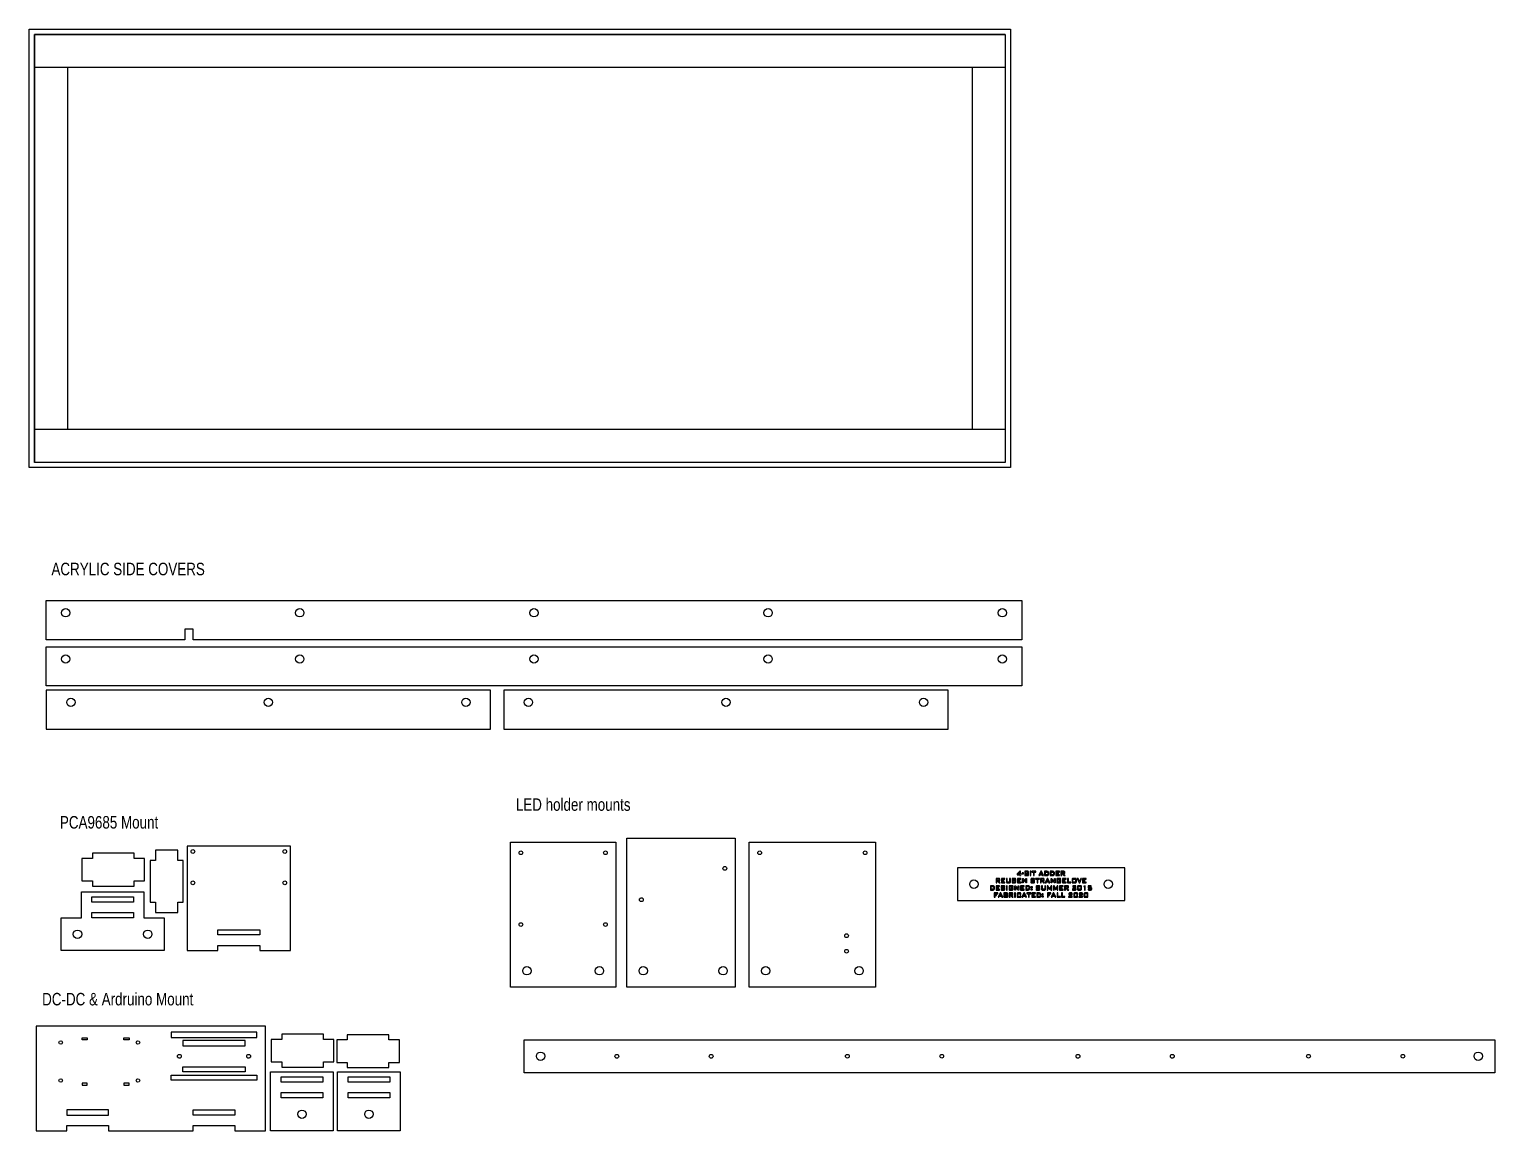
# Model space of a CAD drawing. Header units: inches. Extents: x 17631.1 to 17696.1, y 16284.5 to 16310.9.
# Drawn here: x 17661.03 to 17696.13, y 16284.52 to 16310.9 of the extents above; entities that cross this region are included whole.
import ezdxf

# ---------------------------------------------------------------- set-up
doc = ezdxf.new("R2010")
doc.units = ezdxf.units.IN
doc.header["$MEASUREMENT"] = 0
doc.styles.get("Standard").update_dxf_attribs({"font": 'arial.ttf'})

# ---------------------------------------------------------------- blocks, each defined once
blk = doc.blocks.new('Frame')
at = {"color": 7, "linetype": 'ByBlock'}
for p, q in [((4506.05, 308.231), (4506.05, 284.981)), ((4506.05, 308.231), (4516.3, 308.231)), ((4506.837, 308.231), (4506.837, 284.981)), ((4515.513, 308.231), (4515.513, 284.981)), ((4516.3, 308.231), (4516.3, 284.981)), ((4506.837, 307.444), (4515.513, 307.444)), ((4506.837, 285.768), (4515.513, 285.768)), ((4506.05, 284.981), (4516.3, 284.981))]:
    blk.add_line(p, q, dxfattribs=at)

msp = doc.modelspace()

# ---------------------------------------------------------------- linework, layer by layer
at = {"color": 1}
for points in [[(17661.028, 16310.904), (17684.528, 16310.904), (17684.528, 16300.404), (17661.028, 16300.404)], [(17664.954, 16296.533), (17664.754, 16296.533), (17664.754, 16296.283), (17661.429, 16296.283), (17661.429, 16297.22), (17684.804, 16297.22), (17684.804, 16296.283), (17664.954, 16296.283)], [(17661.429, 16295.075), (17661.429, 16294.138), (17672.079, 16294.138), (17672.079, 16295.075)], [(17672.391, 16295.075), (17672.391, 16294.138), (17683.041, 16294.138), (17683.041, 16295.075)], [(17675.339, 16291.529), (17677.939, 16291.529), (17677.939, 16287.958), (17675.339, 16287.958)], [(17663.538, 16291.042), (17663.538, 16291.167), (17662.538, 16291.167), (17662.538, 16291.042), (17662.288, 16291.042), (17662.288, 16290.505), (17662.538, 16290.505), (17662.538, 16290.38), (17663.538, 16290.38), (17663.538, 16290.505), (17663.788, 16290.505), (17663.788, 16291.042)], [(17664.588, 16289.994), (17664.713, 16289.994), (17664.713, 16290.994), (17664.588, 16290.994), (17664.588, 16291.244), (17664.051, 16291.244), (17664.051, 16290.994), (17663.926, 16290.994), (17663.926, 16289.994), (17664.051, 16289.994), (17664.051, 16289.744), (17664.588, 16289.744)], [(17666.547, 16288.834), (17667.282, 16288.834), (17667.282, 16291.334), (17664.812, 16291.334), (17664.812, 16288.834), (17665.547, 16288.834), (17665.547, 16288.959), (17666.547, 16288.959)], [(17672.553, 16291.429), (17675.078, 16291.429), (17675.078, 16287.958), (17672.553, 16287.958)], [(17678.273, 16291.429), (17681.298, 16291.429), (17681.298, 16287.958), (17678.273, 16287.958)], [(17683.263, 16290.032), (17687.267, 16290.032), (17687.267, 16290.819), (17683.263, 16290.819)], [(17663.774, 16289.621), (17664.259, 16289.621), (17664.259, 16288.834), (17661.789, 16288.834), (17661.789, 16289.621), (17662.274, 16289.621), (17662.274, 16290.246), (17663.774, 16290.246)], [(17662.524, 16290.121), (17663.524, 16290.121), (17663.524, 16289.996), (17662.524, 16289.996)], [(17662.524, 16289.746), (17663.524, 16289.746), (17663.524, 16289.621), (17662.524, 16289.621)], [(17665.547, 16289.334), (17666.547, 16289.334), (17666.547, 16289.209), (17665.547, 16289.209)], [(17661.927, 16284.521), (17661.927, 16284.646), (17662.927, 16284.646), (17662.927, 16284.521), (17664.952, 16284.521), (17664.952, 16284.646), (17665.952, 16284.646), (17665.952, 16284.521), (17666.687, 16284.521), (17666.687, 16287.021), (17661.192, 16287.021), (17661.192, 16284.521)], [(17662.29, 16286.696), (17662.29, 16286.746), (17662.415, 16286.746), (17662.415, 16286.696)], [(17663.295, 16286.696), (17663.295, 16286.746), (17663.42, 16286.746), (17663.42, 16286.696)], [(17664.427, 16286.753), (17666.477, 16286.753), (17666.477, 16286.878), (17664.427, 16286.878)], [(17664.702, 16286.553), (17666.202, 16286.553), (17666.202, 16286.678), (17664.702, 16286.678)], [(17668.075, 16286.704), (17668.075, 16286.829), (17667.075, 16286.829), (17667.075, 16286.704), (17666.825, 16286.704), (17666.825, 16286.167), (17667.075, 16286.167), (17667.075, 16286.042), (17668.075, 16286.042), (17668.075, 16286.167), (17668.325, 16286.167), (17668.325, 16286.704)], [(17669.643, 16286.695), (17669.643, 16286.82), (17668.643, 16286.82), (17668.643, 16286.695), (17668.393, 16286.695), (17668.393, 16286.158), (17668.643, 16286.158), (17668.643, 16286.033), (17669.643, 16286.033), (17669.643, 16286.158), (17669.893, 16286.158), (17669.893, 16286.695)], [(17672.88, 16286.697), (17696.13, 16286.697), (17696.13, 16285.91), (17672.88, 16285.91)], [(17664.702, 16286.053), (17666.202, 16286.053), (17666.202, 16285.928), (17664.702, 16285.928)], [(17666.809, 16285.933), (17668.309, 16285.933), (17668.309, 16284.521), (17666.809, 16284.521)], [(17668.412, 16285.933), (17669.912, 16285.933), (17669.912, 16284.521), (17668.412, 16284.521)], [(17662.29, 16285.661), (17662.29, 16285.611), (17662.415, 16285.611), (17662.415, 16285.661)], [(17663.295, 16285.661), (17663.295, 16285.611), (17663.42, 16285.611), (17663.42, 16285.661)], [(17664.427, 16285.853), (17666.477, 16285.853), (17666.477, 16285.728), (17664.427, 16285.728)], [(17667.059, 16285.808), (17668.059, 16285.808), (17668.059, 16285.683), (17667.059, 16285.683)], [(17668.662, 16285.808), (17669.662, 16285.808), (17669.662, 16285.683), (17668.662, 16285.683)], [(17667.059, 16285.433), (17668.059, 16285.433), (17668.059, 16285.308), (17667.059, 16285.308)], [(17668.662, 16285.433), (17669.662, 16285.433), (17669.662, 16285.308), (17668.662, 16285.308)], [(17662.927, 16285.021), (17661.927, 16285.021), (17661.927, 16284.896), (17662.927, 16284.896)], [(17664.952, 16285.021), (17665.952, 16285.021), (17665.952, 16284.896), (17664.952, 16284.896)]]:
    msp.add_lwpolyline(points, close=True, dxfattribs=at)
at = {"color": 2}
msp.add_lwpolyline([(17661.153, 16310.779), (17684.403, 16310.779), (17684.403, 16300.529), (17661.153, 16300.529)], close=True, dxfattribs=at)
at = {"color": 1}
msp.add_lwpolyline([(17684.804, 16295.175), (17661.429, 16295.175), (17661.429, 16296.112), (17684.804, 16296.112), (17684.804, 16295.175)], dxfattribs=at)
at = {"color": 2, "linetype": 'ByBlock', "flags": 128}
for points in [[(17684.187, 16290.458), (17684.206, 16290.458), (17684.206, 16290.497), (17684.223, 16290.497), (17684.257, 16290.458), (17684.284, 16290.458), (17684.246, 16290.497), (17684.258, 16290.497), (17684.266, 16290.499), (17684.271, 16290.502), (17684.274, 16290.508), (17684.276, 16290.518), (17684.276, 16290.541), (17684.274, 16290.55), (17684.271, 16290.557), (17684.265, 16290.56), (17684.257, 16290.562), (17684.187, 16290.562)], [(17684.206, 16290.544), (17684.206, 16290.515), (17684.248, 16290.515), (17684.255, 16290.516), (17684.257, 16290.524), (17684.257, 16290.535), (17684.255, 16290.541), (17684.248, 16290.544)], [(17684.315, 16290.458), (17684.399, 16290.458), (17684.399, 16290.477), (17684.334, 16290.477), (17684.334, 16290.503), (17684.372, 16290.503), (17684.372, 16290.521), (17684.334, 16290.521), (17684.334, 16290.544), (17684.399, 16290.544), (17684.399, 16290.562), (17684.315, 16290.562)], [(17684.571, 16290.458), (17684.642, 16290.458), (17684.649, 16290.46), (17684.655, 16290.463), (17684.66, 16290.47), (17684.661, 16290.478), (17684.661, 16290.492), (17684.66, 16290.497), (17684.658, 16290.505), (17684.653, 16290.509), (17684.646, 16290.512), (17684.65, 16290.513), (17684.656, 16290.516), (17684.659, 16290.52), (17684.66, 16290.528), (17684.66, 16290.55), (17684.656, 16290.557), (17684.655, 16290.557), (17684.65, 16290.56), (17684.642, 16290.562), (17684.571, 16290.562)], [(17684.59, 16290.545), (17684.59, 16290.52), (17684.634, 16290.52), (17684.641, 16290.521), (17684.642, 16290.527), (17684.642, 16290.538), (17684.641, 16290.543), (17684.634, 16290.545)], [(17684.791, 16290.653), (17684.791, 16290.671), (17684.771, 16290.671), (17684.771, 16290.735), (17684.752, 16290.735), (17684.69, 16290.671), (17684.69, 16290.653), (17684.753, 16290.653), (17684.753, 16290.63), (17684.771, 16290.63), (17684.771, 16290.653)], [(17684.698, 16290.458), (17684.784, 16290.458), (17684.784, 16290.477), (17684.717, 16290.477), (17684.717, 16290.503), (17684.755, 16290.503), (17684.755, 16290.521), (17684.717, 16290.521), (17684.717, 16290.544), (17684.782, 16290.544), (17684.782, 16290.562), (17684.698, 16290.562)], [(17684.753, 16290.671), (17684.708, 16290.671), (17684.753, 16290.716)], [(17684.809, 16290.674), (17684.845, 16290.674), (17684.845, 16290.694), (17684.809, 16290.694)], [(17684.819, 16290.562), (17684.832, 16290.562), (17684.899, 16290.492), (17684.899, 16290.562), (17684.916, 16290.562), (17684.916, 16290.458), (17684.903, 16290.458), (17684.836, 16290.528), (17684.836, 16290.458), (17684.819, 16290.458)], [(17684.894, 16290.718), (17684.894, 16290.693), (17684.938, 16290.693), (17684.944, 16290.694), (17684.947, 16290.7), (17684.947, 16290.709), (17684.944, 16290.715), (17684.938, 16290.718)], [(17684.894, 16290.676), (17684.894, 16290.649), (17684.938, 16290.649), (17684.945, 16290.651), (17684.947, 16290.658), (17684.947, 16290.666), (17684.945, 16290.674), (17684.938, 16290.676)], [(17685.003, 16290.631), (17685.022, 16290.631), (17685.022, 16290.734), (17685.003, 16290.734)], [(17685.11, 16290.472), (17685.11, 16290.5), (17685.108, 16290.509), (17685.106, 16290.516), (17685.104, 16290.518), (17685.098, 16290.52), (17685.089, 16290.521), (17685.038, 16290.521), (17685.038, 16290.544), (17685.092, 16290.544), (17685.092, 16290.537), (17685.108, 16290.537), (17685.108, 16290.54), (17685.107, 16290.55), (17685.105, 16290.557), (17685.102, 16290.558), (17685.096, 16290.56), (17685.088, 16290.562), (17685.038, 16290.562), (17685.03, 16290.559), (17685.025, 16290.557), (17685.024, 16290.555), (17685.022, 16290.547), (17685.022, 16290.522), (17685.023, 16290.513), (17685.025, 16290.507), (17685.027, 16290.505), (17685.033, 16290.502), (17685.042, 16290.501), (17685.093, 16290.501), (17685.093, 16290.477), (17685.035, 16290.477), (17685.035, 16290.486), (17685.018, 16290.486), (17685.018, 16290.48), (17685.019, 16290.47), (17685.022, 16290.463), (17685.024, 16290.462), (17685.03, 16290.459), (17685.038, 16290.458), (17685.093, 16290.458), (17685.101, 16290.459), (17685.106, 16290.463), (17685.107, 16290.465)], [(17685.045, 16290.715), (17685.083, 16290.715), (17685.083, 16290.631), (17685.102, 16290.631), (17685.102, 16290.715), (17685.14, 16290.715), (17685.14, 16290.734), (17685.045, 16290.734)], [(17685.131, 16290.543), (17685.169, 16290.543), (17685.169, 16290.458), (17685.188, 16290.458), (17685.188, 16290.543), (17685.226, 16290.543), (17685.226, 16290.562), (17685.131, 16290.562)], [(17685.229, 16290.631), (17685.239, 16290.653), (17685.292, 16290.653), (17685.301, 16290.631), (17685.322, 16290.631), (17685.275, 16290.734), (17685.257, 16290.734), (17685.21, 16290.631)], [(17685.265, 16290.714), (17685.283, 16290.672), (17685.246, 16290.672)], [(17685.25, 16290.458), (17685.269, 16290.458), (17685.269, 16290.497), (17685.287, 16290.497), (17685.32, 16290.458), (17685.349, 16290.458), (17685.309, 16290.497), (17685.321, 16290.497), (17685.33, 16290.499), (17685.336, 16290.502), (17685.338, 16290.508), (17685.339, 16290.518), (17685.339, 16290.541), (17685.338, 16290.55), (17685.336, 16290.557), (17685.334, 16290.557), (17685.328, 16290.56), (17685.321, 16290.562), (17685.25, 16290.562)], [(17685.269, 16290.544), (17685.269, 16290.515), (17685.312, 16290.515), (17685.319, 16290.516), (17685.321, 16290.524), (17685.321, 16290.535), (17685.319, 16290.541), (17685.312, 16290.544)], [(17685.349, 16290.631), (17685.405, 16290.631), (17685.412, 16290.632), (17685.418, 16290.633), (17685.425, 16290.635), (17685.432, 16290.639), (17685.436, 16290.643), (17685.441, 16290.649), (17685.445, 16290.657), (17685.447, 16290.665), (17685.449, 16290.674), (17685.45, 16290.683), (17685.45, 16290.69), (17685.449, 16290.7), (17685.445, 16290.708), (17685.443, 16290.714), (17685.438, 16290.721), (17685.437, 16290.722), (17685.431, 16290.726), (17685.425, 16290.73), (17685.419, 16290.732), (17685.41, 16290.733), (17685.402, 16290.734), (17685.349, 16290.734)], [(17685.382, 16290.458), (17685.391, 16290.481), (17685.444, 16290.481), (17685.453, 16290.458), (17685.476, 16290.458), (17685.428, 16290.562), (17685.409, 16290.562), (17685.363, 16290.458)], [(17685.369, 16290.65), (17685.369, 16290.715), (17685.403, 16290.715), (17685.412, 16290.714), (17685.418, 16290.712), (17685.422, 16290.707), (17685.427, 16290.701), (17685.429, 16290.693), (17685.429, 16290.681), (17685.428, 16290.671), (17685.426, 16290.664), (17685.421, 16290.658), (17685.421, 16290.657), (17685.416, 16290.655), (17685.41, 16290.652), (17685.402, 16290.651), (17685.394, 16290.65)], [(17685.418, 16290.541), (17685.436, 16290.5), (17685.4, 16290.5)], [(17685.485, 16290.631), (17685.54, 16290.631), (17685.547, 16290.632), (17685.553, 16290.633), (17685.562, 16290.635), (17685.568, 16290.639), (17685.572, 16290.643), (17685.577, 16290.649), (17685.581, 16290.657), (17685.583, 16290.665), (17685.585, 16290.674), (17685.585, 16290.69), (17685.584, 16290.7), (17685.582, 16290.708), (17685.578, 16290.714), (17685.573, 16290.721), (17685.572, 16290.722), (17685.566, 16290.726), (17685.56, 16290.73), (17685.554, 16290.732), (17685.546, 16290.733), (17685.538, 16290.734), (17685.485, 16290.734)], [(17685.502, 16290.562), (17685.515, 16290.562), (17685.582, 16290.492), (17685.582, 16290.562), (17685.598, 16290.562), (17685.598, 16290.458), (17685.585, 16290.458), (17685.519, 16290.528), (17685.519, 16290.458), (17685.502, 16290.458)], [(17685.505, 16290.65), (17685.505, 16290.715), (17685.539, 16290.715), (17685.547, 16290.714), (17685.553, 16290.712), (17685.559, 16290.707), (17685.563, 16290.701), (17685.565, 16290.693), (17685.565, 16290.681), (17685.564, 16290.671), (17685.562, 16290.664), (17685.557, 16290.658), (17685.557, 16290.657), (17685.552, 16290.655), (17685.546, 16290.652), (17685.538, 16290.651), (17685.529, 16290.65)], [(17685.621, 16290.631), (17685.705, 16290.631), (17685.705, 16290.65), (17685.64, 16290.65), (17685.64, 16290.676), (17685.678, 16290.676), (17685.678, 16290.694), (17685.64, 16290.694), (17685.64, 16290.716), (17685.705, 16290.716), (17685.705, 16290.734), (17685.621, 16290.734)], [(17685.639, 16290.483), (17685.64, 16290.48), (17685.641, 16290.47), (17685.644, 16290.463), (17685.645, 16290.462), (17685.651, 16290.459), (17685.66, 16290.458), (17685.721, 16290.458), (17685.728, 16290.459), (17685.733, 16290.463), (17685.734, 16290.465), (17685.736, 16290.472), (17685.738, 16290.483), (17685.738, 16290.518), (17685.688, 16290.518), (17685.688, 16290.501), (17685.719, 16290.501), (17685.719, 16290.477), (17685.659, 16290.477), (17685.659, 16290.543), (17685.719, 16290.543), (17685.719, 16290.535), (17685.738, 16290.535), (17685.738, 16290.54), (17685.736, 16290.55), (17685.733, 16290.557), (17685.732, 16290.558), (17685.726, 16290.56), (17685.717, 16290.562), (17685.656, 16290.562), (17685.648, 16290.559), (17685.644, 16290.557), (17685.642, 16290.555), (17685.64, 16290.547), (17685.639, 16290.537)], [(17685.813, 16290.631), (17685.84, 16290.631), (17685.802, 16290.67), (17685.814, 16290.67), (17685.821, 16290.671), (17685.827, 16290.675), (17685.829, 16290.681), (17685.83, 16290.69), (17685.83, 16290.722), (17685.827, 16290.73), (17685.826, 16290.73), (17685.821, 16290.733), (17685.813, 16290.734), (17685.741, 16290.734), (17685.741, 16290.631), (17685.76, 16290.631), (17685.76, 16290.67), (17685.779, 16290.67)], [(17685.76, 16290.716), (17685.76, 16290.688), (17685.804, 16290.688), (17685.81, 16290.689), (17685.813, 16290.695), (17685.813, 16290.708), (17685.81, 16290.714), (17685.804, 16290.716)], [(17685.778, 16290.458), (17685.864, 16290.458), (17685.864, 16290.477), (17685.797, 16290.477), (17685.797, 16290.503), (17685.835, 16290.503), (17685.835, 16290.521), (17685.797, 16290.521), (17685.797, 16290.544), (17685.863, 16290.544), (17685.863, 16290.562), (17685.778, 16290.562)], [(17685.899, 16290.458), (17685.98, 16290.458), (17685.98, 16290.477), (17685.918, 16290.477), (17685.918, 16290.562), (17685.899, 16290.562)], [(17686.007, 16290.537), (17686.007, 16290.48), (17686.008, 16290.47), (17686.011, 16290.463), (17686.012, 16290.462), (17686.018, 16290.459), (17686.027, 16290.458), (17686.092, 16290.458), (17686.099, 16290.459), (17686.104, 16290.463), (17686.105, 16290.465), (17686.108, 16290.472), (17686.109, 16290.483), (17686.109, 16290.54), (17686.108, 16290.55), (17686.104, 16290.557), (17686.103, 16290.558), (17686.097, 16290.56), (17686.089, 16290.562), (17686.023, 16290.562), (17686.016, 16290.559), (17686.011, 16290.557), (17686.01, 16290.555), (17686.008, 16290.547)], [(17686.026, 16290.477), (17686.026, 16290.543), (17686.09, 16290.543), (17686.09, 16290.477)], [(17686.129, 16290.562), (17686.177, 16290.458), (17686.191, 16290.458), (17686.236, 16290.562), (17686.217, 16290.562), (17686.185, 16290.487), (17686.152, 16290.562)], [(17686.259, 16290.458), (17686.343, 16290.458), (17686.343, 16290.477), (17686.278, 16290.477), (17686.278, 16290.503), (17686.316, 16290.503), (17686.316, 16290.521), (17686.278, 16290.521), (17686.278, 16290.544), (17686.343, 16290.544), (17686.343, 16290.562), (17686.259, 16290.562)], [(17684.106, 16290.286), (17684.113, 16290.286), (17684.119, 16290.287), (17684.126, 16290.289), (17684.133, 16290.293), (17684.137, 16290.297), (17684.143, 16290.303), (17684.146, 16290.312), (17684.148, 16290.319), (17684.15, 16290.328), (17684.151, 16290.337), (17684.151, 16290.345), (17684.148, 16290.353), (17684.146, 16290.362), (17684.143, 16290.369), (17684.139, 16290.375), (17684.138, 16290.376), (17684.132, 16290.381), (17684.126, 16290.384), (17684.119, 16290.387), (17684.112, 16290.388), (17684.05, 16290.388), (17684.05, 16290.284), (17684.099, 16290.284)], [(17684.104, 16290.37), (17684.112, 16290.369), (17684.119, 16290.367), (17684.123, 16290.362), (17684.128, 16290.356), (17684.129, 16290.347), (17684.131, 16290.338), (17684.131, 16290.336), (17684.129, 16290.326), (17684.127, 16290.318), (17684.122, 16290.312), (17684.118, 16290.308), (17684.112, 16290.306), (17684.103, 16290.305), (17684.07, 16290.305), (17684.07, 16290.37)], [(17684.144, 16290.113), (17684.163, 16290.113), (17684.163, 16290.152), (17684.197, 16290.152), (17684.197, 16290.17), (17684.163, 16290.17), (17684.163, 16290.197), (17684.227, 16290.197), (17684.227, 16290.217), (17684.144, 16290.217)], [(17684.187, 16290.284), (17684.271, 16290.284), (17684.271, 16290.305), (17684.206, 16290.305), (17684.206, 16290.33), (17684.244, 16290.33), (17684.244, 16290.347), (17684.206, 16290.347), (17684.206, 16290.371), (17684.271, 16290.371), (17684.271, 16290.388), (17684.187, 16290.388)], [(17684.254, 16290.113), (17684.264, 16290.136), (17684.316, 16290.136), (17684.327, 16290.113), (17684.348, 16290.113), (17684.301, 16290.217), (17684.282, 16290.217), (17684.235, 16290.113)], [(17684.291, 16290.196), (17684.309, 16290.154), (17684.272, 16290.154)], [(17684.446, 16290.113), (17684.453, 16290.114), (17684.459, 16290.118), (17684.464, 16290.124), (17684.465, 16290.133), (17684.465, 16290.146), (17684.464, 16290.152), (17684.461, 16290.159), (17684.457, 16290.163), (17684.449, 16290.165), (17684.454, 16290.168), (17684.46, 16290.171), (17684.462, 16290.175), (17684.464, 16290.183), (17684.464, 16290.196), (17684.462, 16290.205), (17684.46, 16290.211), (17684.459, 16290.212), (17684.453, 16290.215), (17684.446, 16290.217), (17684.374, 16290.217), (17684.374, 16290.113)], [(17684.446, 16290.182), (17684.446, 16290.192), (17684.445, 16290.197), (17684.438, 16290.199), (17684.394, 16290.199), (17684.394, 16290.175), (17684.438, 16290.175), (17684.445, 16290.176)], [(17684.445, 16290.156), (17684.439, 16290.157), (17684.394, 16290.157), (17684.394, 16290.131), (17684.438, 16290.131), (17684.445, 16290.133), (17684.447, 16290.14), (17684.447, 16290.149)], [(17684.436, 16290.284), (17684.455, 16290.284), (17684.455, 16290.388), (17684.436, 16290.388)], [(17684.502, 16290.113), (17684.521, 16290.113), (17684.521, 16290.151), (17684.539, 16290.151), (17684.572, 16290.113), (17684.599, 16290.113), (17684.561, 16290.151), (17684.573, 16290.151), (17684.581, 16290.154), (17684.586, 16290.156), (17684.59, 16290.162), (17684.591, 16290.171), (17684.591, 16290.196), (17684.59, 16290.205), (17684.586, 16290.212), (17684.58, 16290.215), (17684.572, 16290.217), (17684.502, 16290.217)], [(17684.521, 16290.197), (17684.521, 16290.169), (17684.564, 16290.169), (17684.571, 16290.171), (17684.573, 16290.177), (17684.573, 16290.19), (17684.571, 16290.196), (17684.564, 16290.197)], [(17684.63, 16290.113), (17684.649, 16290.113), (17684.649, 16290.217), (17684.63, 16290.217)], [(17684.635, 16290.388), (17684.648, 16290.388), (17684.715, 16290.319), (17684.715, 16290.388), (17684.732, 16290.388), (17684.732, 16290.284), (17684.718, 16290.284), (17684.652, 16290.355), (17684.652, 16290.284), (17684.635, 16290.284)], [(17684.774, 16290.284), (17684.86, 16290.284), (17684.86, 16290.305), (17684.793, 16290.305), (17684.793, 16290.33), (17684.831, 16290.33), (17684.831, 16290.347), (17684.793, 16290.347), (17684.793, 16290.371), (17684.859, 16290.371), (17684.859, 16290.388), (17684.774, 16290.388)], [(17684.823, 16290.113), (17684.832, 16290.136), (17684.885, 16290.136), (17684.895, 16290.113), (17684.917, 16290.113), (17684.869, 16290.217), (17684.851, 16290.217), (17684.804, 16290.113)], [(17684.86, 16290.196), (17684.878, 16290.154), (17684.841, 16290.154)], [(17684.956, 16290.388), (17684.895, 16290.388), (17684.895, 16290.284), (17684.943, 16290.284), (17684.95, 16290.286), (17684.957, 16290.286), (17684.963, 16290.287), (17684.972, 16290.289), (17684.978, 16290.293), (17684.982, 16290.297), (17684.987, 16290.303), (17684.991, 16290.312), (17684.993, 16290.319), (17684.995, 16290.328), (17684.995, 16290.345), (17684.994, 16290.353), (17684.992, 16290.362), (17684.988, 16290.369), (17684.983, 16290.375), (17684.982, 16290.376), (17684.976, 16290.381), (17684.97, 16290.384), (17684.964, 16290.387)], [(17684.957, 16290.369), (17684.963, 16290.367), (17684.969, 16290.362), (17684.973, 16290.356), (17684.975, 16290.347), (17684.975, 16290.336), (17684.974, 16290.326), (17684.972, 16290.318), (17684.967, 16290.312), (17684.962, 16290.308), (17684.956, 16290.306), (17684.948, 16290.305), (17684.915, 16290.305), (17684.915, 16290.37), (17684.949, 16290.37)], [(17684.925, 16290.197), (17684.962, 16290.197), (17684.962, 16290.113), (17684.982, 16290.113), (17684.982, 16290.197), (17685.02, 16290.197), (17685.02, 16290.217), (17684.925, 16290.217)], [(17685.025, 16290.34), (17685.024, 16290.346), (17685.024, 16290.363), (17685.025, 16290.369), (17685.03, 16290.37), (17685.044, 16290.37), (17685.048, 16290.369), (17685.049, 16290.363), (17685.049, 16290.346), (17685.048, 16290.34), (17685.042, 16290.339), (17685.027, 16290.339)], [(17685.025, 16290.287), (17685.024, 16290.293), (17685.024, 16290.308), (17685.025, 16290.314), (17685.03, 16290.317), (17685.044, 16290.317), (17685.048, 16290.314), (17685.049, 16290.308), (17685.049, 16290.293), (17685.048, 16290.287), (17685.042, 16290.284), (17685.027, 16290.284)], [(17685.043, 16290.113), (17685.129, 16290.113), (17685.129, 16290.132), (17685.063, 16290.132), (17685.063, 16290.157), (17685.101, 16290.157), (17685.101, 16290.175), (17685.063, 16290.175), (17685.063, 16290.199), (17685.129, 16290.199), (17685.129, 16290.217), (17685.043, 16290.217)], [(17685.164, 16290.113), (17685.227, 16290.113), (17685.233, 16290.114), (17685.24, 16290.117), (17685.246, 16290.12), (17685.251, 16290.125), (17685.256, 16290.131), (17685.261, 16290.139), (17685.263, 16290.146), (17685.265, 16290.165), (17685.264, 16290.173), (17685.263, 16290.181), (17685.261, 16290.189), (17685.257, 16290.196), (17685.252, 16290.202), (17685.251, 16290.203), (17685.246, 16290.208), (17685.24, 16290.212), (17685.233, 16290.214), (17685.226, 16290.215), (17685.218, 16290.217), (17685.164, 16290.217)], [(17685.293, 16290.174), (17685.294, 16290.168), (17685.298, 16290.167), (17685.312, 16290.167), (17685.317, 16290.168), (17685.318, 16290.174), (17685.318, 16290.19), (17685.317, 16290.196), (17685.314, 16290.197), (17685.3, 16290.197), (17685.294, 16290.196), (17685.293, 16290.19)], [(17685.41, 16290.284), (17685.426, 16290.284), (17685.426, 16290.356), (17685.462, 16290.297), (17685.465, 16290.297), (17685.501, 16290.356), (17685.501, 16290.284), (17685.519, 16290.284), (17685.519, 16290.388), (17685.503, 16290.388), (17685.465, 16290.326), (17685.426, 16290.388), (17685.41, 16290.388)], [(17685.415, 16290.113), (17685.434, 16290.113), (17685.434, 16290.152), (17685.469, 16290.152), (17685.469, 16290.17), (17685.434, 16290.17), (17685.434, 16290.197), (17685.499, 16290.197), (17685.499, 16290.217), (17685.415, 16290.217)], [(17685.526, 16290.113), (17685.535, 16290.136), (17685.588, 16290.136), (17685.598, 16290.113), (17685.62, 16290.113), (17685.572, 16290.217), (17685.553, 16290.217), (17685.507, 16290.113)], [(17685.563, 16290.196), (17685.581, 16290.154), (17685.544, 16290.154)], [(17685.559, 16290.284), (17685.575, 16290.284), (17685.575, 16290.356), (17685.61, 16290.297), (17685.614, 16290.297), (17685.648, 16290.356), (17685.65, 16290.284), (17685.667, 16290.284), (17685.667, 16290.388), (17685.652, 16290.388), (17685.614, 16290.326), (17685.575, 16290.388), (17685.559, 16290.388)], [(17685.646, 16290.113), (17685.727, 16290.113), (17685.727, 16290.132), (17685.665, 16290.132), (17685.665, 16290.217), (17685.646, 16290.217)], [(17685.708, 16290.284), (17685.792, 16290.284), (17685.792, 16290.305), (17685.727, 16290.305), (17685.727, 16290.33), (17685.765, 16290.33), (17685.765, 16290.347), (17685.727, 16290.347), (17685.727, 16290.371), (17685.792, 16290.371), (17685.792, 16290.388), (17685.708, 16290.388)], [(17685.756, 16290.113), (17685.836, 16290.113), (17685.836, 16290.132), (17685.775, 16290.132), (17685.775, 16290.217), (17685.756, 16290.217)], [(17685.912, 16290.384), (17685.908, 16290.387), (17685.899, 16290.388), (17685.828, 16290.388), (17685.828, 16290.284), (17685.847, 16290.284), (17685.847, 16290.324), (17685.866, 16290.324), (17685.899, 16290.284), (17685.927, 16290.284), (17685.889, 16290.324), (17685.901, 16290.324), (17685.908, 16290.325), (17685.914, 16290.328), (17685.916, 16290.334), (17685.917, 16290.344), (17685.917, 16290.377), (17685.914, 16290.383)], [(17685.847, 16290.37), (17685.847, 16290.341), (17685.891, 16290.341), (17685.897, 16290.344), (17685.899, 16290.35), (17685.899, 16290.363), (17685.897, 16290.369), (17685.891, 16290.37)], [(17685.924, 16290.113), (17685.996, 16290.113), (17686.004, 16290.114), (17686.009, 16290.117), (17686.011, 16290.122), (17686.012, 16290.133), (17686.012, 16290.142), (17685.997, 16290.142), (17685.997, 16290.131), (17685.949, 16290.131), (17685.998, 16290.168), (17686.003, 16290.173), (17686.007, 16290.177), (17686.008, 16290.18), (17686.009, 16290.189), (17686.009, 16290.195), (17686.008, 16290.205), (17686.005, 16290.212), (17686.004, 16290.213), (17685.998, 16290.215), (17685.99, 16290.217), (17685.947, 16290.217), (17685.946, 16290.215), (17685.937, 16290.214), (17685.933, 16290.212), (17685.929, 16290.206), (17685.928, 16290.195), (17685.928, 16290.182), (17685.945, 16290.182), (17685.945, 16290.199), (17685.992, 16290.199), (17685.992, 16290.184), (17685.935, 16290.14), (17685.931, 16290.138), (17685.927, 16290.132), (17685.926, 16290.131), (17685.924, 16290.121)], [(17686.016, 16290.284), (17686.087, 16290.284), (17686.096, 16290.287), (17686.1, 16290.289), (17686.103, 16290.295), (17686.104, 16290.305), (17686.104, 16290.313), (17686.09, 16290.313), (17686.09, 16290.303), (17686.041, 16290.303), (17686.09, 16290.34), (17686.094, 16290.344), (17686.098, 16290.35), (17686.099, 16290.352), (17686.1, 16290.362), (17686.1, 16290.368), (17686.099, 16290.377), (17686.097, 16290.384), (17686.096, 16290.384), (17686.09, 16290.388), (17686.037, 16290.388), (17686.029, 16290.387), (17686.024, 16290.384), (17686.021, 16290.378), (17686.021, 16290.355), (17686.036, 16290.355), (17686.036, 16290.371), (17686.084, 16290.371), (17686.084, 16290.357), (17686.027, 16290.313), (17686.023, 16290.311), (17686.018, 16290.305), (17686.017, 16290.303), (17686.016, 16290.294)], [(17686.045, 16290.192), (17686.045, 16290.133), (17686.046, 16290.124), (17686.049, 16290.118), (17686.049, 16290.117), (17686.055, 16290.113), (17686.122, 16290.113), (17686.13, 16290.114), (17686.135, 16290.118), (17686.135, 16290.119), (17686.137, 16290.126), (17686.138, 16290.137), (17686.138, 16290.195), (17686.137, 16290.205), (17686.135, 16290.211), (17686.134, 16290.212), (17686.128, 16290.215), (17686.119, 16290.217), (17686.064, 16290.217), (17686.061, 16290.215), (17686.054, 16290.214), (17686.049, 16290.211), (17686.048, 16290.209), (17686.046, 16290.202)], [(17686.062, 16290.131), (17686.062, 16290.199), (17686.121, 16290.199), (17686.121, 16290.131)], [(17686.136, 16290.364), (17686.136, 16290.306), (17686.138, 16290.296), (17686.141, 16290.29), (17686.142, 16290.289), (17686.147, 16290.286), (17686.155, 16290.284), (17686.211, 16290.284), (17686.213, 16290.286), (17686.222, 16290.287), (17686.226, 16290.29), (17686.228, 16290.292), (17686.23, 16290.299), (17686.23, 16290.368), (17686.229, 16290.377), (17686.226, 16290.383), (17686.225, 16290.384), (17686.219, 16290.388), (17686.154, 16290.388), (17686.146, 16290.387), (17686.141, 16290.383), (17686.14, 16290.382), (17686.137, 16290.375)], [(17686.154, 16290.303), (17686.154, 16290.371), (17686.213, 16290.371), (17686.213, 16290.303)], [(17686.172, 16290.113), (17686.243, 16290.113), (17686.251, 16290.114), (17686.256, 16290.117), (17686.259, 16290.122), (17686.26, 16290.133), (17686.26, 16290.142), (17686.246, 16290.142), (17686.246, 16290.131), (17686.197, 16290.131), (17686.246, 16290.168), (17686.25, 16290.173), (17686.254, 16290.177), (17686.255, 16290.18), (17686.256, 16290.189), (17686.256, 16290.195), (17686.255, 16290.205), (17686.253, 16290.212), (17686.251, 16290.213), (17686.246, 16290.215), (17686.237, 16290.217), (17686.194, 16290.217), (17686.193, 16290.215), (17686.185, 16290.214), (17686.18, 16290.212), (17686.177, 16290.206), (17686.177, 16290.182), (17686.192, 16290.182), (17686.192, 16290.199), (17686.24, 16290.199), (17686.24, 16290.184), (17686.182, 16290.14), (17686.179, 16290.138), (17686.174, 16290.132), (17686.173, 16290.131), (17686.172, 16290.121)], [(17686.285, 16290.369), (17686.303, 16290.369), (17686.303, 16290.284), (17686.319, 16290.284), (17686.319, 16290.389), (17686.285, 16290.382)], [(17686.292, 16290.192), (17686.292, 16290.133), (17686.293, 16290.124), (17686.297, 16290.118), (17686.297, 16290.117), (17686.303, 16290.113), (17686.369, 16290.113), (17686.378, 16290.114), (17686.382, 16290.118), (17686.384, 16290.119), (17686.386, 16290.126), (17686.386, 16290.195), (17686.385, 16290.205), (17686.382, 16290.211), (17686.381, 16290.212), (17686.375, 16290.215), (17686.367, 16290.217), (17686.311, 16290.217), (17686.31, 16290.215), (17686.301, 16290.214), (17686.297, 16290.211), (17686.296, 16290.209), (17686.293, 16290.202)], [(17686.31, 16290.131), (17686.31, 16290.199), (17686.369, 16290.199), (17686.369, 16290.131)], [(17686.389, 16290.331), (17686.392, 16290.332), (17686.4, 16290.332), (17686.407, 16290.333), (17686.414, 16290.334), (17686.42, 16290.334), (17686.428, 16290.336), (17686.435, 16290.336), (17686.443, 16290.334), (17686.45, 16290.333), (17686.456, 16290.332), (17686.46, 16290.327), (17686.462, 16290.319), (17686.461, 16290.312), (17686.455, 16290.306), (17686.45, 16290.303), (17686.443, 16290.302), (17686.428, 16290.302), (17686.42, 16290.303), (17686.412, 16290.303), (17686.405, 16290.305), (17686.398, 16290.306), (17686.389, 16290.308), (17686.394, 16290.288), (17686.397, 16290.287), (17686.404, 16290.286), (17686.411, 16290.284), (17686.419, 16290.284), (17686.426, 16290.283), (17686.433, 16290.283), (17686.443, 16290.284), (17686.451, 16290.284), (17686.458, 16290.287), (17686.464, 16290.289), (17686.469, 16290.292), (17686.472, 16290.295), (17686.476, 16290.301), (17686.479, 16290.308), (17686.48, 16290.318), (17686.48, 16290.322), (17686.477, 16290.332), (17686.474, 16290.339), (17686.469, 16290.345), (17686.467, 16290.346), (17686.462, 16290.35), (17686.455, 16290.351), (17686.448, 16290.352), (17686.438, 16290.353), (17686.431, 16290.353), (17686.424, 16290.352), (17686.413, 16290.352), (17686.405, 16290.351), (17686.407, 16290.371), (17686.464, 16290.371), (17686.466, 16290.388), (17686.394, 16290.388)]]:
    msp.add_lwpolyline(points, close=True, dxfattribs=at)
for points in [[(17684.435, 16290.562), (17684.435, 16290.48), (17684.436, 16290.469), (17684.44, 16290.463), (17684.441, 16290.462), (17684.447, 16290.459), (17684.457, 16290.458), (17684.512, 16290.458), (17684.52, 16290.459), (17684.524, 16290.463), (17684.525, 16290.465), (17684.528, 16290.472), (17684.529, 16290.483), (17684.529, 16290.562), (17684.51, 16290.562), (17684.51, 16290.477), (17684.454, 16290.477), (17684.454, 16290.562), (17684.435, 16290.562)], [(17684.635, 16290.503), (17684.59, 16290.503), (17684.59, 16290.477), (17684.634, 16290.477), (17684.641, 16290.478), (17684.643, 16290.486), (17684.643, 16290.494), (17684.641, 16290.501), (17684.635, 16290.503)], [(17684.96, 16290.635), (17684.963, 16290.641), (17684.964, 16290.651), (17684.964, 16290.67), (17684.961, 16290.677), (17684.957, 16290.681), (17684.95, 16290.684), (17684.955, 16290.685), (17684.961, 16290.689), (17684.962, 16290.693), (17684.964, 16290.701), (17684.964, 16290.714), (17684.963, 16290.722), (17684.96, 16290.73), (17684.954, 16290.733), (17684.945, 16290.734), (17684.875, 16290.734), (17684.875, 16290.631), (17684.947, 16290.631), (17684.954, 16290.632), (17684.959, 16290.635)], [(17684.304, 16290.312), (17684.304, 16290.306), (17684.305, 16290.296), (17684.309, 16290.29), (17684.31, 16290.288), (17684.316, 16290.286), (17684.324, 16290.284), (17684.376, 16290.284), (17684.38, 16290.286), (17684.388, 16290.287), (17684.392, 16290.29), (17684.394, 16290.292), (17684.396, 16290.299), (17684.397, 16290.309), (17684.397, 16290.327), (17684.395, 16290.337), (17684.392, 16290.343), (17684.391, 16290.345), (17684.385, 16290.347), (17684.324, 16290.347), (17684.324, 16290.37), (17684.378, 16290.37), (17684.378, 16290.363), (17684.396, 16290.363), (17684.396, 16290.368), (17684.395, 16290.377), (17684.391, 16290.383), (17684.39, 16290.384), (17684.384, 16290.388), (17684.324, 16290.388), (17684.316, 16290.387), (17684.311, 16290.383), (17684.31, 16290.382), (17684.308, 16290.375), (17684.308, 16290.349), (17684.309, 16290.339), (17684.311, 16290.333), (17684.314, 16290.332), (17684.32, 16290.328), (17684.379, 16290.328), (17684.379, 16290.305), (17684.321, 16290.305), (17684.321, 16290.312), (17684.304, 16290.312)], [(17684.496, 16290.364), (17684.496, 16290.306), (17684.497, 16290.296), (17684.501, 16290.29), (17684.502, 16290.288), (17684.508, 16290.286), (17684.517, 16290.284), (17684.574, 16290.284), (17684.578, 16290.286), (17684.585, 16290.287), (17684.59, 16290.29), (17684.591, 16290.292), (17684.593, 16290.299), (17684.594, 16290.309), (17684.594, 16290.345), (17684.545, 16290.345), (17684.545, 16290.327), (17684.575, 16290.327), (17684.575, 16290.305), (17684.516, 16290.305), (17684.516, 16290.37), (17684.575, 16290.37), (17684.575, 16290.363), (17684.594, 16290.363), (17684.594, 16290.368), (17684.593, 16290.377), (17684.59, 16290.383), (17684.589, 16290.384), (17684.583, 16290.388), (17684.512, 16290.388), (17684.505, 16290.387), (17684.501, 16290.383), (17684.499, 16290.382), (17684.497, 16290.375), (17684.496, 16290.364)], [(17684.69, 16290.192), (17684.69, 16290.133), (17684.691, 16290.124), (17684.694, 16290.118), (17684.696, 16290.117), (17684.702, 16290.113), (17684.763, 16290.113), (17684.771, 16290.114), (17684.776, 16290.118), (17684.776, 16290.119), (17684.779, 16290.126), (17684.78, 16290.137), (17684.78, 16290.149), (17684.761, 16290.15), (17684.761, 16290.132), (17684.709, 16290.132), (17684.709, 16290.197), (17684.761, 16290.197), (17684.761, 16290.182), (17684.78, 16290.182), (17684.78, 16290.195), (17684.779, 16290.205), (17684.776, 16290.211), (17684.774, 16290.212), (17684.768, 16290.215), (17684.76, 16290.217), (17684.71, 16290.217), (17684.706, 16290.215), (17684.699, 16290.214), (17684.694, 16290.211), (17684.693, 16290.209), (17684.691, 16290.202), (17684.69, 16290.192)], [(17685.143, 16290.312), (17685.143, 16290.306), (17685.144, 16290.296), (17685.148, 16290.29), (17685.149, 16290.288), (17685.155, 16290.286), (17685.164, 16290.284), (17685.214, 16290.284), (17685.219, 16290.286), (17685.226, 16290.287), (17685.231, 16290.29), (17685.232, 16290.292), (17685.234, 16290.299), (17685.236, 16290.309), (17685.236, 16290.327), (17685.234, 16290.337), (17685.231, 16290.343), (17685.23, 16290.345), (17685.224, 16290.347), (17685.163, 16290.347), (17685.163, 16290.37), (17685.218, 16290.37), (17685.218, 16290.363), (17685.234, 16290.363), (17685.234, 16290.368), (17685.233, 16290.377), (17685.23, 16290.383), (17685.229, 16290.384), (17685.223, 16290.388), (17685.163, 16290.388), (17685.156, 16290.387), (17685.151, 16290.383), (17685.15, 16290.382), (17685.148, 16290.375), (17685.146, 16290.364), (17685.146, 16290.349), (17685.148, 16290.339), (17685.151, 16290.333), (17685.152, 16290.332), (17685.158, 16290.328), (17685.219, 16290.328), (17685.219, 16290.305), (17685.16, 16290.305), (17685.16, 16290.312), (17685.143, 16290.312)], [(17685.218, 16290.132), (17685.183, 16290.132), (17685.183, 16290.197), (17685.218, 16290.197), (17685.226, 16290.196), (17685.233, 16290.194), (17685.238, 16290.189), (17685.242, 16290.183), (17685.244, 16290.175), (17685.245, 16290.165), (17685.245, 16290.163), (17685.244, 16290.154), (17685.242, 16290.145), (17685.237, 16290.139), (17685.232, 16290.136), (17685.225, 16290.134), (17685.218, 16290.132)], [(17685.275, 16290.388), (17685.275, 16290.306), (17685.277, 16290.296), (17685.28, 16290.29), (17685.281, 16290.288), (17685.287, 16290.286), (17685.296, 16290.284), (17685.349, 16290.284), (17685.352, 16290.286), (17685.359, 16290.287), (17685.364, 16290.29), (17685.365, 16290.292), (17685.368, 16290.299), (17685.369, 16290.309), (17685.369, 16290.388), (17685.35, 16290.388), (17685.35, 16290.305), (17685.295, 16290.305), (17685.295, 16290.388), (17685.275, 16290.388)], [(17685.294, 16290.143), (17685.294, 16290.142), (17685.3, 16290.144), (17685.314, 16290.144), (17685.317, 16290.142), (17685.318, 16290.136), (17685.318, 16290.12), (17685.317, 16290.114), (17685.312, 16290.113), (17685.298, 16290.113), (17685.294, 16290.114), (17685.293, 16290.12), (17685.293, 16290.136), (17685.294, 16290.142)]]:
    msp.add_lwpolyline(points, dxfattribs=at)
at = {"color": 1}
for centre, radius in [((17661.898, 16296.927), 0.1), ((17667.507, 16296.927), 0.1), ((17673.117, 16296.927), 0.1), ((17678.726, 16296.927), 0.1), ((17684.336, 16296.927), 0.1), ((17661.898, 16295.819), 0.1), ((17667.507, 16295.819), 0.1), ((17673.117, 16295.819), 0.1), ((17678.726, 16295.819), 0.1), ((17684.336, 16295.819), 0.1), ((17662.023, 16294.782), 0.1), ((17666.754, 16294.782), 0.1), ((17671.486, 16294.782), 0.1), ((17672.985, 16294.782), 0.1), ((17677.716, 16294.782), 0.1), ((17682.448, 16294.782), 0.1), ((17664.947, 16291.209), 0.045), ((17667.147, 16291.209), 0.045), ((17672.803, 16291.179), 0.045), ((17674.828, 16291.179), 0.045), ((17678.523, 16291.179), 0.045), ((17681.048, 16291.179), 0.045), ((17677.689, 16290.804), 0.045), ((17664.947, 16290.459), 0.045), ((17667.147, 16290.459), 0.045), ((17683.656, 16290.426), 0.1), ((17686.873, 16290.426), 0.1), ((17675.689, 16290.054), 0.045), ((17672.803, 16289.458), 0.045), ((17674.828, 16289.458), 0.045), ((17662.182, 16289.227), 0.1), ((17663.865, 16289.227), 0.1), ((17680.605, 16289.192), 0.045), ((17680.605, 16288.82), 0.045), ((17672.947, 16288.352), 0.1), ((17674.685, 16288.352), 0.1), ((17675.733, 16288.352), 0.1), ((17677.646, 16288.352), 0.1), ((17678.666, 16288.351), 0.1), ((17680.904, 16288.351), 0.1), ((17661.779, 16286.633), 0.043), ((17663.63, 16286.633), 0.043), ((17664.622, 16286.303), 0.045), ((17666.282, 16286.303), 0.045), ((17673.274, 16286.304), 0.1), ((17675.101, 16286.303), 0.045), ((17677.362, 16286.303), 0.045), ((17680.624, 16286.304), 0.045), ((17682.885, 16286.304), 0.045), ((17686.147, 16286.303), 0.045), ((17688.408, 16286.303), 0.045), ((17691.67, 16286.304), 0.045), ((17693.931, 16286.304), 0.045), ((17695.737, 16286.304), 0.1), ((17661.779, 16285.723), 0.043), ((17663.63, 16285.723), 0.043), ((17667.559, 16284.914), 0.1), ((17669.162, 16284.914), 0.1)]:
    msp.add_circle(centre, radius, dxfattribs=at)

# ---------------------------------------------------------------- block references
at = {"color": 1, "linetype": 'ByBlock', "rotation": 270}
msp.add_blockref('Frame', (17376.172, 20816.829), dxfattribs=at)

# ---------------------------------------------------------------- texts
at = {"color": 2, "char_height": 0.3, "attachment_point": 1}
for s, insert in [('{\\fBankGothic-trimmed|b0|i0|c0|p34;\\W0.8;ACRYLIC SIDE COVERS}', (17661.558, 16298.126)), ('{\\fBankGothic-trimmed|b0|i0|c0|p34;\\W0.8;LED holder mounts}', (17672.682, 16292.483)), ('{\\fBankGothic-trimmed|b0|i0|c0|p34;\\W0.8;PCA9685 Mount}', (17661.761, 16292.058)), ('{\\fBankGothic-trimmed|b0|i0|c0|p34;\\W0.8;DC-DC & Ardruino Mount}', (17661.335, 16287.822))]:
    msp.add_mtext_dynamic_manual_height_columns(s, width=14.87488, gutter_width=1, heights=[0], dxfattribs=dict(at, insert=insert))

doc.saveas('drawing.dxf')
